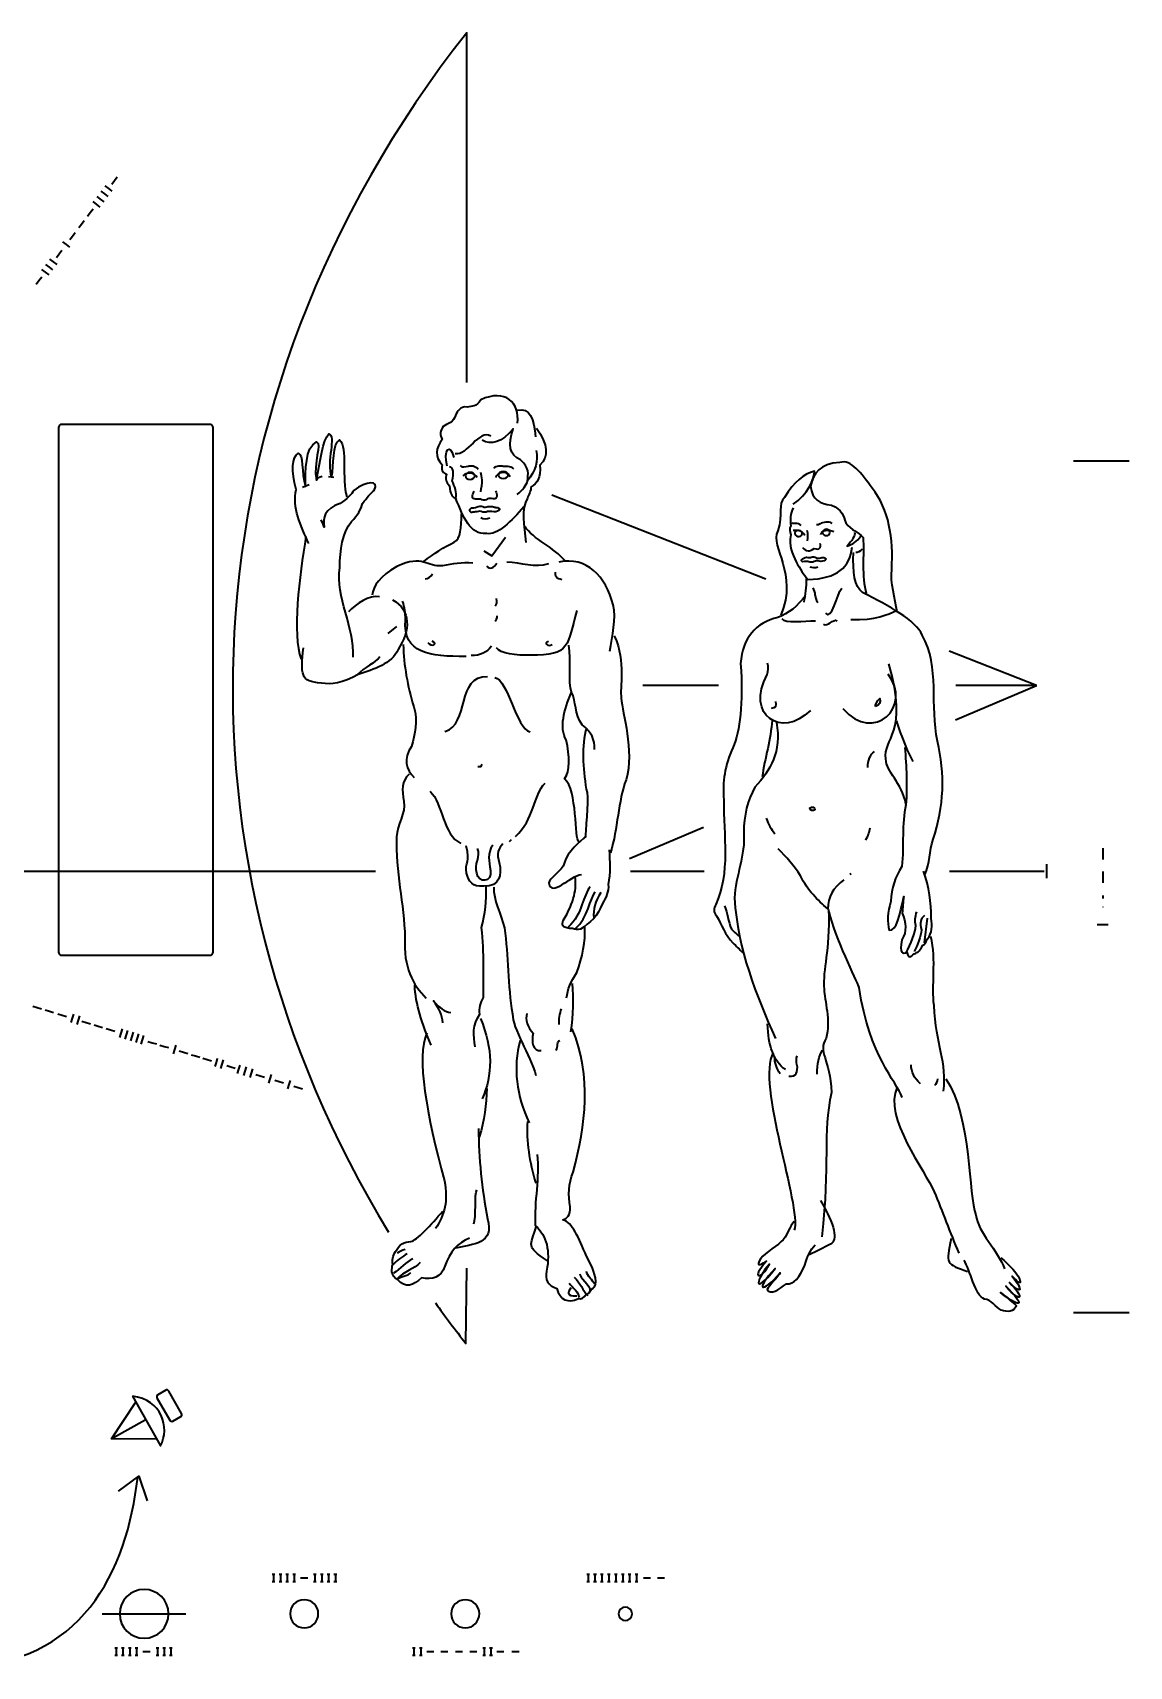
# Model space of a CAD drawing. Header units: inches. Extents: x 37 to 383, y -284 to -13.
# Drawn here: x 201.9 to 383.3, y -283.8 to -13.5 of the extents above; entities that cross this region are included whole.
import ezdxf

# ---------------------------------------------------------------- set-up
doc = ezdxf.new("R2010")
doc.units = ezdxf.units.IN
doc.header["$MEASUREMENT"] = 0
doc.layers.add('Layer 1', color=7, linetype='Continuous')

# ---------------------------------------------------------------- blocks, each defined once
blk = doc.blocks.new('block 3')
at = {"layer": 'Layer 1', "color": 7, "lineweight": 35}
for points in [[(222.43, -246.22), (214.95, -246.15), (218.96, -240.14)], [(215.32, -245.94), (220.54, -242.99)]]:
    blk.add_lwpolyline(points, dxfattribs=at)
for points, knots in [([(218.43, -239.08), (223.26, -239.62), (224.7, -244.29), (223.08, -247.32), (223.08, -247.32), (218.43, -239.08), (218.43, -239.08)], [0, 0, 0, 0, 1, 1, 1, 2, 2, 2, 2]), ([(222.63, -238.84), (222.63, -238.84), (223.95, -238.1), (223.95, -238.1), (224.13, -238), (224.35, -238.06), (224.45, -238.24), (224.45, -238.24), (226.56, -241.97), (226.56, -241.97), (226.66, -242.14), (226.6, -242.37), (226.42, -242.47), (226.42, -242.47), (225.1, -243.21), (225.1, -243.21), (224.92, -243.31), (224.7, -243.25), (224.6, -243.07), (224.6, -243.07), (222.49, -239.34), (222.49, -239.34), (222.39, -239.16), (222.46, -238.94), (222.63, -238.84)], [0, 0, 0, 0, 1, 1, 1, 2, 2, 2, 3, 3, 3, 4, 4, 4, 5, 5, 5, 6, 6, 6, 7, 7, 7, 8, 8, 8, 8])]:
    blk.add_open_spline(points, degree=3, knots=knots, dxfattribs=at)
blk = doc.blocks.new('block 2')
at = {"layer": 'Layer 1', "color": 7, "lineweight": 35}
for points in [[(215, -38.53), (215.45, -37.94), (215.89, -37.35)], [(213.21, -39.67), (213.8, -40.11), (214.39, -40.56)], [(213.86, -38.81), (214.45, -39.26), (215.04, -39.71)], [(211.01, -43.81), (211.46, -43.22), (211.91, -42.63)], [(211.88, -41.43), (212.47, -41.88), (213.06, -42.32)], [(212.52, -40.59), (213.11, -41.04), (213.7, -41.48)], [(209.57, -45.72), (210.01, -45.14), (210.46, -44.55)], [(206.86, -48.08), (207.45, -48.53), (208.04, -48.98)], [(208.06, -47.72), (208.51, -47.13), (208.96, -46.54)], [(204.72, -50.92), (205.31, -51.37), (205.9, -51.82)], [(205.85, -50.65), (206.29, -50.06), (206.74, -49.47)], [(202.53, -55.06), (202.97, -54.47), (203.42, -53.88)], [(203.4, -52.67), (203.99, -53.11), (204.58, -53.56)], [(204.05, -51.81), (204.64, -52.26), (205.23, -52.7)], [(374.11, -84.3), (383.33, -84.3)], [(246.58, -88.69), (247.66, -88.22)], [(250.89, -86.91), (251.73, -87.04)], [(323.2, -103.91), (287.79, -90)], [(276.56, -99.22), (277.87, -100.06), (280.15, -96.96)], [(260.71, -112.91), (262.15, -111.72)], [(367.99, -121.52), (353.51, -115.83)], [(315.39, -121.52), (302.86, -121.52)], [(368, -121.53), (354.59, -127.23)], [(368.01, -121.52), (354.64, -121.52)], [(312.88, -144.97), (300.64, -150.18)], [(280.78, -147.31), (281.14, -146.96)], [(378.93, -148.4), (378.93, -150.31)], [(369.63, -151.05), (369.63, -153.38)], [(129.55, -152.22), (258.64, -152.22)], [(300.82, -152.22), (312.99, -152.22)], [(337.08, -152.71), (337.32, -152.59)], [(353.58, -152.22), (369.27, -152.22)], [(378.93, -152.29), (378.93, -154.12)], [(378.93, -156.22), (378.93, -156.73)], [(378.93, -158.14), (378.93, -158.17)], [(349.43, -164.09), (349.94, -160.01)], [(379.84, -161.12), (378.02, -161.12)], [(201.96, -174.55), (202.66, -174.76), (203.37, -174.98)], [(203.99, -175.17), (204.69, -175.38), (205.4, -175.6)], [(206.11, -175.82), (206.82, -176.04), (207.53, -176.25)], [(208.31, -177.27), (208.52, -176.56), (208.74, -175.85)], [(209.28, -177.57), (209.5, -176.86), (209.71, -176.15)], [(210.06, -177.03), (210.77, -177.25), (211.48, -177.46)], [(212.08, -177.65), (212.79, -177.87), (213.5, -178.08)], [(214.09, -178.27), (214.8, -178.48), (215.51, -178.7)], [(216.37, -179.74), (216.58, -179.03), (216.8, -178.32)], [(217.24, -180), (217.46, -179.3), (217.67, -178.59)], [(218.15, -180.28), (218.37, -179.58), (218.59, -178.87)], [(219.05, -180.56), (219.26, -179.85), (219.48, -179.14)], [(219.9, -180.82), (220.12, -180.11), (220.33, -179.41)], [(220.98, -180.38), (221.69, -180.6), (222.4, -180.81)], [(222.98, -180.99), (223.68, -181.21), (224.39, -181.42)], [(225.22, -182.45), (225.43, -181.74), (225.65, -181.03)], [(226.17, -181.97), (226.87, -182.18), (227.58, -182.4)], [(228.15, -182.58), (228.86, -182.79), (229.57, -183.01)], [(230.1, -183.18), (230.81, -183.39), (231.52, -183.61)], [(232.1, -184.56), (232.32, -183.85), (232.53, -183.15)], [(233.05, -184.85), (233.27, -184.14), (233.48, -183.44)], [(234.03, -184.38), (234.73, -184.59), (235.44, -184.81)], [(235.83, -185.7), (236.05, -185), (236.26, -184.29)], [(236.86, -186.02), (237.07, -185.31), (237.29, -184.6)], [(237.9, -186.34), (238.12, -185.63), (238.33, -184.92)], [(238.86, -185.86), (239.57, -186.08), (240.28, -186.29)], [(240.99, -187.28), (241.21, -186.58), (241.42, -185.87)], [(242, -186.82), (242.71, -187.04), (243.41, -187.25)], [(244.15, -188.25), (244.37, -187.54), (244.58, -186.84)], [(245.15, -187.79), (245.86, -188), (246.56, -188.22)], [(374.11, -225.25), (383.33, -225.25)], [(216.12, -254.8), (219.47, -252.3), (220.87, -256.41)], [(241.55, -268.54), (242, -268.54)], [(241.55, -269.76), (242, -269.76)], [(241.77, -268.57), (241.77, -269.75)], [(242.71, -268.54), (243.15, -268.54)], [(242.71, -269.76), (243.15, -269.76)], [(242.93, -268.57), (242.93, -269.75)], [(243.8, -268.54), (244.25, -268.54)], [(243.8, -269.76), (244.25, -269.76)], [(244.03, -268.57), (244.03, -269.75)], [(244.96, -268.54), (245.4, -268.54)], [(244.96, -269.76), (245.4, -269.76)], [(245.18, -268.57), (245.18, -269.75)], [(246.25, -269.16), (247.43, -269.16)], [(248.37, -268.54), (248.81, -268.54)], [(248.37, -269.76), (248.81, -269.76)], [(248.59, -268.57), (248.59, -269.75)], [(249.52, -268.54), (249.97, -268.54)], [(249.52, -269.76), (249.97, -269.76)], [(249.74, -268.57), (249.74, -269.75)], [(250.62, -268.54), (251.06, -268.54)], [(250.62, -269.76), (251.06, -269.76)], [(250.84, -268.57), (250.84, -269.75)], [(251.77, -268.54), (252.22, -268.54)], [(251.77, -269.76), (252.22, -269.76)], [(252, -268.57), (252, -269.75)], [(293.57, -268.54), (294.02, -268.54)], [(293.57, -269.76), (294.02, -269.76)], [(293.8, -268.57), (293.8, -269.75)], [(294.72, -268.54), (295.17, -268.54)], [(294.72, -269.76), (295.17, -269.76)], [(294.94, -268.57), (294.94, -269.75)], [(295.87, -268.54), (296.32, -268.54)], [(295.87, -269.76), (296.32, -269.76)], [(296.09, -268.57), (296.09, -269.75)], [(297.02, -268.54), (297.46, -268.54)], [(297.02, -269.76), (297.46, -269.76)], [(297.24, -268.57), (297.24, -269.75)], [(298.16, -268.54), (298.61, -268.54)], [(298.16, -269.76), (298.61, -269.76)], [(298.39, -268.57), (298.39, -269.75)], [(299.31, -268.54), (299.76, -268.54)], [(299.31, -269.76), (299.76, -269.76)], [(299.53, -268.57), (299.53, -269.75)], [(300.46, -268.54), (300.9, -268.54)], [(300.46, -269.76), (300.9, -269.76)], [(300.68, -268.57), (300.68, -269.75)], [(301.61, -268.54), (302.05, -268.54)], [(301.61, -269.76), (302.05, -269.76)], [(301.83, -268.57), (301.83, -269.75)], [(302.96, -269.16), (304.14, -269.16)], [(305.27, -269.16), (306.45, -269.16)], [(213.41, -275.1), (227.29, -275.1)], [(215.52, -280.71), (215.97, -280.71)], [(215.74, -280.74), (215.74, -281.92)], [(216.64, -280.71), (217.09, -280.71)], [(216.87, -280.74), (216.87, -281.92)], [(217.77, -280.71), (218.21, -280.71)], [(217.99, -280.74), (217.99, -281.92)], [(218.89, -280.71), (219.33, -280.71)], [(219.11, -280.74), (219.11, -281.92)], [(222.34, -280.71), (222.78, -280.71)], [(222.56, -280.74), (222.56, -281.92)], [(223.46, -280.71), (223.9, -280.71)], [(223.68, -280.74), (223.68, -281.92)], [(224.58, -280.71), (225.03, -280.71)], [(224.8, -280.74), (224.8, -281.92)], [(264.78, -280.71), (265.22, -280.71)], [(265, -280.74), (265, -281.92)], [(265.9, -280.71), (266.34, -280.71)], [(266.12, -280.74), (266.12, -281.92)], [(276.4, -280.71), (276.84, -280.71)], [(276.62, -280.74), (276.62, -281.92)], [(277.52, -280.71), (277.97, -280.71)], [(277.74, -280.74), (277.74, -281.92)], [(215.52, -281.93), (215.97, -281.93)], [(216.64, -281.93), (217.09, -281.93)], [(217.77, -281.93), (218.21, -281.93)], [(218.89, -281.93), (219.33, -281.93)], [(220.17, -281.33), (221.36, -281.33)], [(222.34, -281.93), (222.78, -281.93)], [(223.46, -281.93), (223.9, -281.93)], [(224.58, -281.93), (225.03, -281.93)], [(264.78, -281.93), (265.22, -281.93)], [(265.9, -281.93), (266.34, -281.93)], [(267.11, -281.33), (268.3, -281.33)], [(269.43, -281.33), (270.61, -281.33)], [(271.86, -281.33), (273.04, -281.33)], [(274.23, -281.33), (275.42, -281.33)], [(276.4, -281.93), (276.84, -281.93)], [(277.52, -281.93), (277.97, -281.93)], [(278.71, -281.33), (279.89, -281.33)], [(281.2, -281.33), (282.38, -281.33)]]:
    blk.add_lwpolyline(points, dxfattribs=at)
for points, knots in [([(273.73, -71.36), (273.73, -71.36), (273.73, -13.47), (273.73, -13.47), (225.69, -74.59), (223.54, -150.89), (260.78, -211.95)], [0, 0, 0, 0, 1, 1, 1, 2, 2, 2, 2]), ([(282.14, -78.07), (282.52, -74.72), (280.13, -72.32), (276.06, -74.22), (275.34, -75.41), (274.62, -75.29), (273.78, -75.41), (272.59, -75.28), (272.22, -76.12), (271.86, -76.83), (271.62, -77.91), (270.54, -78.14), (269.82, -78.62), (269.34, -79.34), (269.22, -80.05), (269.69, -80.77), (268.61, -82.2), (268.37, -83.64), (269.68, -84.96), (269.43, -86.03), (269.91, -86.39), (270.39, -86.52), (270.15, -87.23), (270.26, -87.83), (270.86, -88.43), (270.97, -89.87), (271.45, -90.35), (272.04, -90.71)], [0, 0, 0, 0, 1, 1, 1, 2, 2, 2, 3, 3, 3, 4, 4, 4, 5, 5, 5, 6, 6, 6, 7, 7, 7, 8, 8, 8, 9, 9, 9, 9]), ([(206.75, -78.28), (206.75, -78.28), (231.25, -78.28), (231.25, -78.28), (231.55, -78.28), (231.8, -78.52), (231.8, -78.82), (231.8, -78.82), (231.8, -165.6), (231.8, -165.6), (231.8, -165.9), (231.55, -166.14), (231.25, -166.14), (231.25, -166.14), (206.75, -166.14), (206.75, -166.14), (206.45, -166.14), (206.21, -165.9), (206.21, -165.6), (206.21, -165.6), (206.21, -78.82), (206.21, -78.82), (206.21, -78.52), (206.45, -78.28), (206.75, -78.28)], [0, 0, 0, 0, 1, 1, 1, 2, 2, 2, 3, 3, 3, 4, 4, 4, 5, 5, 5, 6, 6, 6, 7, 7, 7, 8, 8, 8, 8]), ([(247.62, -98.02), (246.19, -95.03), (244.89, -92.03), (245.5, -89.05), (244.68, -86.05), (244.81, -83.66), (245.88, -83.07), (246.72, -83.19), (246.35, -86.18), (247.06, -88.57), (247.07, -85.94), (246.96, -82.11), (248.88, -81.17), (249.84, -81.53), (248.27, -84.63), (248.86, -87.5), (249.47, -84.4), (249.96, -80.81), (250.92, -79.86), (252.23, -80.1), (250.42, -84.4), (251.37, -87.04), (251.86, -85), (251.39, -81.53), (252.71, -80.82), (254.02, -82.26), (253.04, -87.16), (253.87, -90.28)], [0, 0, 0, 0, 1, 1, 1, 2, 2, 2, 3, 3, 3, 4, 4, 4, 5, 5, 5, 6, 6, 6, 7, 7, 7, 8, 8, 8, 9, 9, 9, 9]), ([(285.23, -82.63), (285.59, -84.3), (285.1, -85.98), (283.78, -87.65), (283.9, -86.57), (284.15, -85.38), (282.6, -84.17), (280.81, -83.33), (280.45, -81.65), (281.42, -79.03), (279.5, -81.29), (277.82, -81.76), (276.27, -80.92)], [0, 0, 0, 0, 1, 1, 1, 2, 2, 2, 3, 3, 3, 4, 4, 4, 4]), ([(285.25, -78.92), (287.27, -81.68), (287.26, -83.59), (285.82, -85.02), (286.05, -87.18), (285.33, -88.01), (284.37, -88.61), (284.37, -89.2), (284.01, -89.92), (283.77, -90.52), (282.68, -92.19), (283.27, -95.06), (283.5, -97.81)], [0, 0, 0, 0, 1, 1, 1, 2, 2, 2, 3, 3, 3, 4, 4, 4, 4]), ([(283.16, -91.95), (281.24, -94.21), (278.72, -96.72), (277.04, -96.35), (274.17, -96.58), (273.23, -93.58), (271.93, -90.59), (272.17, -89.51), (271.7, -88.55), (271.34, -87.6), (271.58, -86.52), (271.59, -85.2), (270.87, -85.32)], [0, 0, 0, 0, 1, 1, 1, 2, 2, 2, 3, 3, 3, 4, 4, 4, 4]), ([(272.63, -85.11), (272.99, -85.49), (273.54, -85.3), (273.95, -85.19), (274.41, -85.07), (275.21, -85.06), (275.63, -85.71)], [0, 0, 0, 0, 1, 1, 1, 2, 2, 2, 2]), ([(275.06, -86.8), (275.06, -87.12), (274.71, -87.38), (274.29, -87.38), (273.86, -87.38), (273.51, -87.13), (273.51, -86.8), (273.51, -86.8), (273.51, -86.8), (273.51, -86.8), (273.51, -86.48), (273.85, -86.22), (274.28, -86.22), (274.71, -86.22), (275.06, -86.48), (275.06, -86.8), (275.06, -86.8), (275.06, -86.8), (275.06, -86.8)], [0, 0, 0, 0, 1, 1, 1, 2, 2, 2, 3, 3, 3, 4, 4, 4, 5, 5, 5, 6, 6, 6, 6]), ([(276.07, -89.45), (276.14, -88.79), (276.32, -88.13), (276.28, -87.47), (276.26, -87), (276.14, -86.62), (276.07, -86.26)], [0, 0, 0, 0, 1, 1, 1, 2, 2, 2, 2]), ([(281.53, -85.62), (281.19, -85.37), (280.88, -85.3), (280.59, -85.27), (280.36, -85.25), (280.07, -85.23), (279.77, -85.23), (279.52, -85.23), (279.43, -85.18), (279, -85.2), (278.7, -85.21), (278.31, -85.35), (278.18, -85.53)], [0, 0, 0, 0, 1, 1, 1, 2, 2, 2, 3, 3, 3, 4, 4, 4, 4]), ([(280.56, -86.67), (280.57, -86.99), (280.21, -87.25), (279.77, -87.25), (279.33, -87.26), (278.97, -87), (278.97, -86.68), (278.97, -86.67), (278.97, -86.67), (278.97, -86.67), (278.97, -86.35), (279.33, -86.09), (279.77, -86.09), (280.21, -86.09), (280.56, -86.35), (280.56, -86.67), (280.56, -86.67), (280.56, -86.67), (280.56, -86.67)], [0, 0, 0, 0, 1, 1, 1, 2, 2, 2, 3, 3, 3, 4, 4, 4, 5, 5, 5, 6, 6, 6, 6]), ([(327.73, -91.5), (330.13, -89.95), (331.22, -87.32), (331.23, -86), (329.44, -86.58), (327.99, -87.65), (326.3, -90.4), (325.09, -91.48), (326.16, -93.05), (325.18, -95.92), (323.85, -98.67), (328.6, -102.91), (325.68, -109.86)], [0, 0, 0, 0, 1, 1, 1, 2, 2, 2, 3, 3, 3, 4, 4, 4, 4]), ([(344.94, -109.28), (344.59, -107.12), (343.78, -104.47), (344.03, -102.31), (344.31, -97.14), (343.63, -92.33), (340.78, -88.83), (339.01, -86.41), (337.35, -84), (335.43, -84.59), (332.2, -84.8), (330.99, -86.35), (330.62, -88.51), (330.84, -90.8), (332.15, -91.41), (334.06, -91.66), (335.85, -92.4), (336.08, -93.48), (336.43, -94.56), (337.38, -95.89), (338.46, -96.02), (339.29, -96.99), (339.5, -99.87), (339, -103.47), (339.82, -106.24)], [0, 0, 0, 0, 1, 1, 1, 2, 2, 2, 3, 3, 3, 4, 4, 4, 5, 5, 5, 6, 6, 6, 7, 7, 7, 8, 8, 8, 8]), ([(254.96, -116.83), (255.21, -111.93), (252.01, -106.89), (252.74, -101.99), (252.76, -99), (253.13, -96.25), (254.69, -94.34), (255.65, -93.39), (256.25, -92.32), (256.49, -91.36), (257.22, -90.41), (257.82, -89.69), (258.42, -89.22), (259.38, -87.43), (257.11, -87.66), (255.07, -89.2), (254.71, -89.92), (253.87, -90.63), (252.79, -91.35), (250.15, -92.29), (249.91, -93.73), (250.14, -95.28), (250.02, -94.8), (249.78, -94.44), (249.67, -94.09)], [0, 0, 0, 0, 1, 1, 1, 2, 2, 2, 3, 3, 3, 4, 4, 4, 5, 5, 5, 6, 6, 6, 7, 7, 7, 8, 8, 8, 8]), ([(278.52, -92.74), (279.46, -92.51), (279.28, -92.07), (278.57, -92.03), (278.44, -92.02), (278.17, -91.93), (278, -91.9), (277.77, -91.86), (277.44, -91.85), (277.21, -91.9), (276.99, -91.95), (276.71, -92.08), (276.39, -91.9), (276.12, -91.75), (275.66, -91.83), (275.44, -91.94), (275.2, -92.07), (274.52, -92.11), (274.52, -92.11), (274.08, -92.41), (274.14, -92.66), (274.48, -92.87), (274.48, -92.87), (274.94, -92.81), (275.14, -92.78), (275.45, -92.74), (275.88, -92.57), (276.13, -92.72), (276.4, -92.89), (276.89, -92.82), (277.19, -92.72), (277.59, -92.59), (278.18, -92.82), (278.52, -92.74), (278.52, -92.74), (278.52, -92.74), (278.52, -92.74)], [0, 0, 0, 0, 1, 1, 1, 2, 2, 2, 3, 3, 3, 4, 4, 4, 5, 5, 5, 6, 6, 6, 7, 7, 7, 8, 8, 8, 9, 9, 9, 10, 10, 10, 11, 11, 11, 12, 12, 12, 12]), ([(278.49, -89.27), (278.77, -89.79), (278.87, -90.74), (278.11, -90.61), (277.75, -90.55), (277.38, -90.5), (277.19, -90.62), (276.87, -90.82), (276.6, -90.9), (276.25, -90.75), (275.94, -90.61), (275.6, -90.64), (275.17, -90.65), (274.49, -90.68), (274.6, -90.06), (274.97, -89.34)], [0, 0, 0, 0, 1, 1, 1, 2, 2, 2, 3, 3, 3, 4, 4, 4, 5, 5, 5, 5]), ([(266.62, -100.97), (268.3, -99.66), (269.98, -98.59), (271.66, -97.76), (272.74, -97.17), (272.86, -95.38), (272.87, -93.1)], [0, 0, 0, 0, 1, 1, 1, 2, 2, 2, 2]), ([(327.72, -92.1), (327.24, -93.02), (327.23, -94.14), (327.34, -95.06), (326.98, -95.52), (327.22, -96.1), (327.33, -96.56), (326.96, -98.39), (327.55, -99.66), (328.25, -101.05), (328.84, -102.2), (329.43, -103.13), (330.15, -103.94), (335.05, -103.86), (337.1, -101.92), (337.48, -98.58)], [0, 0, 0, 0, 1, 1, 1, 2, 2, 2, 3, 3, 3, 4, 4, 4, 5, 5, 5, 5]), ([(334.18, -94.68), (333.96, -94.43), (333.45, -94.46), (333.14, -94.48), (332.75, -94.53), (332.4, -94.55), (332.17, -94.72), (331.94, -94.85), (331.75, -94.96), (331.6, -94.92)], [0, 0, 0, 0, 1, 1, 1, 2, 2, 2, 3, 3, 3, 3]), ([(329.03, -95.04), (328.82, -94.71), (328.47, -94.68), (328.15, -94.67), (327.95, -94.67), (327.76, -94.78), (327.48, -94.63)], [0, 0, 0, 0, 1, 1, 1, 2, 2, 2, 2]), ([(329.2, -96.46), (329.14, -96.74), (328.83, -96.91), (328.5, -96.84), (328.18, -96.77), (327.96, -96.48), (328.02, -96.21), (328.03, -96.2), (328.03, -96.2), (328.03, -96.2), (328.09, -95.92), (328.4, -95.76), (328.72, -95.83), (329.05, -95.9), (329.26, -96.18), (329.2, -96.46), (329.2, -96.46), (329.2, -96.46), (329.2, -96.46)], [0, 0, 0, 0, 1, 1, 1, 2, 2, 2, 3, 3, 3, 4, 4, 4, 5, 5, 5, 6, 6, 6, 6]), ([(333.81, -96.17), (333.81, -96.45), (333.54, -96.69), (333.21, -96.69), (332.87, -96.69), (332.6, -96.46), (332.6, -96.17), (332.6, -96.17), (332.6, -96.17), (332.6, -96.17), (332.6, -95.88), (332.87, -95.65), (333.2, -95.65), (333.53, -95.65), (333.81, -95.88), (333.81, -96.17), (333.81, -96.17), (333.81, -96.17), (333.81, -96.17)], [0, 0, 0, 0, 1, 1, 1, 2, 2, 2, 3, 3, 3, 4, 4, 4, 5, 5, 5, 6, 6, 6, 6]), ([(337.86, -96.14), (338.09, -96.74), (337.37, -97.57), (336.64, -98.41), (337.48, -98.17), (338.32, -97.7), (338.93, -96.74)], [0, 0, 0, 0, 1, 1, 1, 2, 2, 2, 2]), ([(274.75, -101.24), (272.96, -101.12), (271.28, -101.35), (269.73, -101.7), (267.1, -101.93), (266.51, -99.78), (262.19, -101.79), (259.32, -103.45), (258.23, -105), (258.11, -106.56)], [0, 0, 0, 0, 1, 1, 1, 2, 2, 2, 3, 3, 3, 3]), ([(329.29, -98.68), (329.82, -99.37), (330.51, -99.33), (331.2, -98.83), (332.13, -99.11), (332.35, -98.7), (332.19, -97.97)], [0, 0, 0, 0, 1, 1, 1, 2, 2, 2, 2]), ([(349.52, -152.8), (350.37, -150.88), (350.26, -148.96), (350.88, -146.92), (352.71, -141.53), (352.87, -136.13), (351.6, -130.71), (350.32, -124.82), (352.04, -118.46), (349.09, -113.16), (347.92, -110.63), (343.75, -108.43), (339.22, -106.12), (337.79, -105.14), (337.57, -102.74), (337.71, -99.5)], [0, 0, 0, 0, 1, 1, 1, 2, 2, 2, 3, 3, 3, 4, 4, 4, 5, 5, 5, 5]), ([(297.42, -115.81), (297.79, -113.3), (298.52, -110.43), (297.93, -108.16), (296.75, -103.37), (293.53, -100.12), (288.99, -101.06)], [0, 0, 0, 0, 1, 1, 1, 2, 2, 2, 2]), ([(332.86, -100.86), (333.18, -100.76), (333.2, -100.52), (332.94, -100.38), (332.74, -100.27), (332.51, -100.32), (332.28, -100.38), (332.07, -100.43), (331.69, -100.49), (331.57, -100.39), (331.26, -100.15), (330.97, -100.11), (330.73, -100.25), (330.58, -100.33), (330.32, -100.34), (330.15, -100.29), (329.79, -100.18), (329.66, -100.4), (329.25, -100.56), (328.92, -100.68), (329.08, -101.17), (329.59, -101), (329.83, -100.92), (330.1, -100.98), (330.3, -101.02), (330.52, -101.08), (330.76, -101.13), (330.98, -101.06), (331.24, -100.99), (331.58, -100.84), (331.76, -100.89), (332.08, -100.98), (332.55, -100.97), (332.86, -100.86)], [0, 0, 0, 0, 1, 1, 1, 2, 2, 2, 3, 3, 3, 4, 4, 4, 5, 5, 5, 6, 6, 6, 7, 7, 7, 8, 8, 8, 9, 9, 9, 10, 10, 10, 11, 11, 11, 11]), ([(261.45, -107.29), (264.55, -109.1), (264.42, -112.32), (262.38, -115.55), (261.29, -117.93), (258.42, -118.76), (255.78, -119.7), (253.14, -121.13), (251.35, -121.36), (249.68, -121.11), (246.09, -120.86), (246.33, -119.67), (246.71, -115.24)], [0, 0, 0, 0, 1, 1, 1, 2, 2, 2, 3, 3, 3, 4, 4, 4, 4]), ([(273.61, -116.67), (267.63, -116.76), (263.09, -116.15), (263.59, -110.65), (263.6, -109.33), (263.48, -108.61), (263.13, -107.54)], [0, 0, 0, 0, 1, 1, 1, 2, 2, 2, 2]), ([(329.77, -106.65), (328.44, -108.32), (326.99, -109.63), (325.2, -110.22), (321.6, -111.15), (319.31, -113.53), (319.04, -117.86), (319.47, -124.47), (318.96, -129.03), (317.74, -131.78), (316.4, -134.65), (316.02, -137.53), (316.24, -140.42), (316.2, -146.3), (317.35, -152.56), (314.92, -157.71), (314.55, -158.42), (314.55, -159.03), (315.02, -159.63), (315.97, -161.08), (316.43, -162.76), (317.74, -164.09), (318.33, -164.58), (318.81, -165.18), (319.4, -165.67)], [0, 0, 0, 0, 1, 1, 1, 2, 2, 2, 3, 3, 3, 4, 4, 4, 5, 5, 5, 6, 6, 6, 7, 7, 7, 8, 8, 8, 8]), ([(291.94, -109.09), (290.37, -114.7), (290.96, -116.62), (284.26, -116.47), (281.99, -116.58), (279.24, -116.21), (278.64, -115.25)], [0, 0, 0, 0, 1, 1, 1, 2, 2, 2, 2]), ([(298.14, -113.3), (300.16, -117.61), (298.95, -121.91), (299.3, -123.59), (299.41, -126.1), (301.54, -132.21), (300.08, -137.11), (298.75, -140.69), (298.73, -145.12), (297.52, -149.18)], [0, 0, 0, 0, 1, 1, 1, 2, 2, 2, 3, 3, 3, 3]), ([(263.22, -114.71), (263.32, -118.18), (263.91, -121.53), (264.97, -125), (265.68, -127.4), (265.19, -129.55), (264.58, -131.58), (263.14, -133.61), (263.73, -135.42), (265.04, -136.74)], [0, 0, 0, 0, 1, 1, 1, 2, 2, 2, 3, 3, 3, 3]), ([(294.84, -132.06), (294.96, -130.51), (294.37, -129.19), (292.82, -127.99), (291.51, -126.19), (291.88, -124.16), (291.05, -122.6), (290.46, -120.92), (291.07, -117.34), (290.6, -114.82)], [0, 0, 0, 0, 1, 1, 1, 2, 2, 2, 3, 3, 3, 3]), ([(330.58, -125.63), (325.76, -130.4), (319.81, -126.39), (323.45, -119.69), (323.57, -119.09), (323.7, -118.37), (323.46, -117.77)], [0, 0, 0, 0, 1, 1, 1, 2, 2, 2, 2]), ([(346.38, -141.12), (345.68, -137.52), (343.07, -135.81), (343.08, -133.65), (342.51, -130.28), (346.94, -129.48), (343.56, -117.92)], [0, 0, 0, 0, 1, 1, 1, 2, 2, 2, 2]), ([(292.27, -147.36), (291.55, -147), (292.06, -138.75), (289.92, -136.95), (290.88, -135.63), (290.77, -133.24), (290.18, -130.49), (288.99, -128.45), (289.84, -125.58), (291.05, -122.6)], [0, 0, 0, 0, 1, 1, 1, 2, 2, 2, 3, 3, 3, 3]), ([(341.35, -124.99), (342.07, -124.76), (342.19, -124.28), (342.08, -123.67), (341.6, -124.03), (341.23, -124.75), (341.35, -124.99)], [0, 0, 0, 0, 1, 1, 1, 2, 2, 2, 2]), ([(293.54, -128.47), (292.69, -131.58), (292.91, -135.04), (293.5, -138.64), (293.97, -139.83), (293.48, -143.78), (293.34, -146.65)], [0, 0, 0, 0, 1, 1, 1, 2, 2, 2, 2]), ([(324.95, -127.63), (325.87, -132.44), (323.93, -135.55), (321.4, -138.3), (320.19, -140.45), (319.57, -142.97), (319.55, -145.85), (319.88, -149.46), (318.18, -153.05), (318.03, -156.65), (318.57, -165.3), (321.62, -172.77), (324.8, -179.88)], [0, 0, 0, 0, 1, 1, 1, 2, 2, 2, 3, 3, 3, 4, 4, 4, 4]), ([(346.21, -131.75), (346.42, -134.88), (346.64, -138.12), (346.37, -141.24), (345.63, -144.36), (346.09, -147.97), (345.7, -151.45), (344.61, -153.12), (344, -155.04), (343.86, -157.2), (343.37, -159), (343.24, -160.68), (343.59, -162), (344.9, -162.13), (345.4, -159.38), (346.02, -156.38), (345.9, -157.34), (345.89, -158.3), (345.76, -159.14), (346.35, -160.7), (346.58, -162.15), (345.73, -163.58), (345.24, -165.86), (345.83, -165.99), (346.55, -165.63), (346.78, -166.71), (347.14, -166.48), (347.75, -165.88), (348.11, -165.76), (348.59, -165.65), (349.19, -164.45), (349.43, -164.33), (349.67, -164.09), (349.92, -163.49), (350.76, -162.42), (350.77, -161.22), (350.54, -160.01), (350.56, -157.37), (350.22, -154.85), (349.28, -152.2)], [0, 0, 0, 0, 1, 1, 1, 2, 2, 2, 3, 3, 3, 4, 4, 4, 5, 5, 5, 6, 6, 6, 7, 7, 7, 8, 8, 8, 9, 9, 9, 10, 10, 10, 11, 11, 11, 12, 12, 12, 13, 13, 13, 13]), ([(264.21, -136.14), (262.89, -137.33), (263, -138.75), (263.35, -140.66), (263.7, -142.58), (262.14, -144.61), (262.13, -146.52), (261.87, -152.14), (263.4, -157.65), (263.5, -163.27), (263.24, -168.05), (264.78, -171.05), (267.04, -173.21)], [0, 0, 0, 0, 1, 1, 1, 2, 2, 2, 3, 3, 3, 4, 4, 4, 4]), ([(330.46, -141.73), (330.46, -142.21), (331.06, -142.33), (331.3, -142.09), (331.42, -141.61), (330.82, -141.49), (330.46, -141.73)], [0, 0, 0, 0, 1, 1, 1, 2, 2, 2, 2]), ([(279.71, -147.67), (278.99, -148.38), (278.62, -149.34), (279.1, -150.78), (279.57, -152.93), (279.2, -154.72), (276.57, -154.71), (274.65, -154.82), (274.06, -153.98), (273.71, -152.55), (273.36, -150.63), (274.43, -150.88), (273.61, -148)], [0, 0, 0, 0, 1, 1, 1, 2, 2, 2, 3, 3, 3, 4, 4, 4, 4]), ([(278.03, -147.9), (277.07, -149.33), (277.42, -150.53), (277.65, -152.09), (278.01, -154.12), (275.61, -154.23), (275.38, -152.55), (274.91, -151.12), (276.11, -149.69), (275.52, -148.49)], [0, 0, 0, 0, 1, 1, 1, 2, 2, 2, 3, 3, 3, 3]), ([(293.47, -146.41), (292.38, -147.48), (290.47, -148.79), (289.86, -150.94), (289.61, -152.13), (287.22, -153.44), (287.33, -154.16), (287.68, -156.67), (290.81, -152.98), (292.72, -152.74)], [0, 0, 0, 0, 1, 1, 1, 2, 2, 2, 3, 3, 3, 3]), ([(336.12, -153.66), (334.31, -154.97), (333.46, -156.52), (333.45, -158.45), (331.79, -156.99), (330.12, -155.42), (328.94, -153.01), (327.88, -151.32), (326.58, -149.87), (325.27, -148.53)], [0, 0, 0, 0, 1, 1, 1, 2, 2, 2, 3, 3, 3, 3]), ([(297.28, -148.7), (297.39, -150.61), (297.51, -152.53), (297.14, -154.44), (297.25, -155.63), (296.77, -156.59), (296.17, -157.54), (295.44, -159.69), (294.12, -160.76), (292.56, -161.83), (292.09, -161.95), (291.61, -161.83), (291.25, -161.71), (290.89, -161.71), (290.53, -161.71), (290.29, -161.59), (289.46, -161.46), (289.46, -160.98), (289.7, -160.39), (291.51, -157.28), (291.99, -155.01), (291.64, -153.22)], [0, 0, 0, 0, 1, 1, 1, 2, 2, 2, 3, 3, 3, 4, 4, 4, 5, 5, 5, 6, 6, 6, 7, 7, 7, 7]), ([(275.14, -181.26), (274.79, -179.46), (274.68, -177.55), (275.88, -175.88), (275.77, -174.92), (276.01, -173.97), (276.49, -173.13), (276.51, -169.54), (276.64, -165.95), (276.18, -161.53), (276.79, -159.26), (277.04, -157.11), (276.93, -154.83)], [0, 0, 0, 0, 1, 1, 1, 2, 2, 2, 3, 3, 3, 4, 4, 4, 4]), ([(278.22, -154.85), (278.09, -156.89), (279.39, -159.29), (279.97, -161.57), (280.65, -166.24), (280.49, -171.14), (281.3, -175.81), (281.28, -178.32), (284.24, -182.53), (285.17, -186)], [0, 0, 0, 0, 1, 1, 1, 2, 2, 2, 3, 3, 3, 3]), ([(316.35, -157.96), (316.94, -159.16), (316.93, -160.48), (317.52, -161.81), (317.87, -162.29), (318.23, -162.42), (318.71, -162.9)], [0, 0, 0, 0, 1, 1, 1, 2, 2, 2, 2]), ([(333.57, -158.57), (333.87, -165.66), (332.54, -168.17), (332.87, -171.77), (332.86, -173.46), (334.03, -177.07), (333.17, -179.83), (331.72, -182.22), (333.86, -183.19), (334.06, -188.84), (332.57, -195.8), (333.86, -200.37), (332.45, -212.73)], [0, 0, 0, 0, 1, 1, 1, 2, 2, 2, 3, 3, 3, 4, 4, 4, 4]), ([(345.78, -189.65), (344.72, -186.88), (340.44, -183), (338.62, -171.46), (338.27, -170.25), (334.61, -163.14), (333.69, -158.93)], [0, 0, 0, 0, 1, 1, 1, 2, 2, 2, 2]), ([(346.43, -165.75), (347.16, -164.19), (348.01, -162.4), (348.02, -161.2), (347.79, -160.47), (347.91, -159.75), (348.16, -158.92)], [0, 0, 0, 0, 1, 1, 1, 2, 2, 2, 2]), ([(290.25, -173.19), (290.37, -171.75), (290.97, -170.44), (291.94, -169.01), (292.91, -166.38), (293.39, -163.87), (293.28, -161.36)], [0, 0, 0, 0, 1, 1, 1, 2, 2, 2, 2]), ([(349.47, -159.53), (348.75, -160.12), (348.62, -160.84), (348.97, -161.92), (348.84, -163.12), (348.36, -164.32), (347.75, -165.52)], [0, 0, 0, 0, 1, 1, 1, 2, 2, 2, 2]), ([(352.6, -188.62), (353.23, -183.94), (351.34, -180.92), (351.03, -174.43), (350.58, -171.31), (351.45, -166.87), (350.52, -163.02)], [0, 0, 0, 0, 1, 1, 1, 2, 2, 2, 2]), ([(269.78, -177.29), (269.66, -176.09), (269.19, -174.89), (268.24, -173.69), (269.19, -174.89), (270.14, -175.5), (271.1, -175.62)], [0, 0, 0, 0, 1, 1, 1, 2, 2, 2, 2]), ([(283.66, -175.79), (283.41, -176.75), (283.77, -178.06), (284.72, -179.02), (284.36, -180.58), (284.71, -182.01), (286.02, -181.9)], [0, 0, 0, 0, 1, 1, 1, 2, 2, 2, 2]), ([(285.36, -199.12), (285.82, -202.83), (284.85, -206.89), (285.07, -210.84), (286.98, -212.52), (287.56, -215.03), (286.95, -218.38), (286.59, -219.81), (287.18, -220.77), (288.61, -221.26), (289.21, -223.17), (290.4, -223.78), (292.2, -222.95), (292.67, -223.07), (293.15, -222.83), (293.51, -222.23), (293.87, -222.24), (294.11, -221.88), (294.36, -221.4), (294.72, -221.16), (295.07, -220.93), (295.08, -220.09), (294.96, -218.53), (294.25, -217.21), (293.54, -215.9), (292.24, -212.9), (291.17, -210.27), (289.62, -209.9), (290.34, -209.66), (290.94, -209.19), (290.82, -207.75), (290.47, -205.84), (290.6, -203.92), (291.32, -202.01), (293.39, -194.13), (294.5, -186.24), (291.18, -178.33)], [0, 0, 0, 0, 1, 1, 1, 2, 2, 2, 3, 3, 3, 4, 4, 4, 5, 5, 5, 6, 6, 6, 7, 7, 7, 8, 8, 8, 9, 9, 9, 10, 10, 10, 11, 11, 11, 12, 12, 12, 12]), ([(267.14, -178.95), (265.33, -183.01), (267.09, -192.47), (270.03, -203.48), (270.73, -206.71), (270.01, -209.22), (268.56, -211.37)], [0, 0, 0, 0, 1, 1, 1, 2, 2, 2, 2]), ([(327.03, -186.15), (328.22, -186.27), (328.59, -185.44), (328.36, -184.23), (328.24, -183.75), (328.24, -183.27), (328.37, -182.79)], [0, 0, 0, 0, 1, 1, 1, 2, 2, 2, 2]), ([(344.95, -187.96), (342.52, -192.87), (349.63, -201.81), (351.04, -205.3), (352.45, -208.44), (353.62, -212.05), (355.15, -215.42)], [0, 0, 0, 0, 1, 1, 1, 2, 2, 2, 2]), ([(352.98, -186.58), (357.35, -192.98), (356.66, -205.95), (357.95, -209.08), (358.29, -211.96), (361.62, -214.99), (362.67, -218)], [0, 0, 0, 0, 1, 1, 1, 2, 2, 2, 2]), ([(275.69, -194.77), (275.67, -199.8), (276.24, -204.7), (277.18, -209.73), (278.36, -213.92), (274.77, -213.91), (271.9, -214.61)], [0, 0, 0, 0, 1, 1, 1, 2, 2, 2, 2]), ([(332.25, -206.73), (334.62, -210.83), (335.2, -213.23), (333.88, -213.94), (332.79, -214.54), (331.59, -215.13), (330.39, -215.72)], [0, 0, 0, 0, 1, 1, 1, 2, 2, 2, 2]), ([(274.18, -212.95), (272.26, -213.66), (270.94, -215.21), (270.09, -217.59), (269.49, -219.51), (268.05, -219.86), (266.26, -219.49), (264.94, -220.8), (263.62, -221.28), (262.31, -219.84), (261.83, -219.59), (261.47, -219.11), (261.36, -218.52), (261.36, -218.04), (261.36, -217.68), (261.48, -217.32), (261.37, -216.6), (261.49, -215.89), (261.97, -215.17), (262.57, -213.98), (263.41, -213.5), (264.49, -213.51), (265.44, -213.39), (267.85, -210.65), (269.77, -208.5)], [0, 0, 0, 0, 1, 1, 1, 2, 2, 2, 3, 3, 3, 4, 4, 4, 5, 5, 5, 6, 6, 6, 7, 7, 7, 8, 8, 8, 8]), ([(327.92, -210.18), (327.2, -210.77), (326.71, -212.81), (325.75, -213.52), (324.66, -214.6), (322.5, -215.66), (322.13, -216.74), (321.53, -217.82), (322.73, -217.1), (323.33, -216.75), (320.44, -219.85), (322.59, -219.87), (323.8, -217.23), (321.63, -219.62), (320.89, -222.86), (324.76, -217.96), (321.26, -221.66), (322.45, -222.27), (325.59, -218.69), (325.22, -219.29), (323.78, -220.84), (323.41, -221.43), (324.01, -222.4), (325.33, -221.45), (326.65, -220.5), (327.85, -220.63), (328.81, -219.43), (329.66, -217.4), (330.03, -215.96), (330.64, -214.88), (331.36, -214.05)], [0, 0, 0, 0, 1, 1, 1, 2, 2, 2, 3, 3, 3, 4, 4, 4, 5, 5, 5, 6, 6, 6, 7, 7, 7, 8, 8, 8, 9, 9, 9, 10, 10, 10, 10]), ([(362.09, -216.2), (363.39, -217.29), (364.22, -218.14), (364.93, -219.22), (365.52, -220.07), (365.52, -221.15), (363.98, -219.21), (365.87, -221.63), (365.51, -222.35), (363.49, -220.29), (365.98, -222.59), (365.62, -224.03), (362.89, -220.89), (366.09, -223.92), (365.73, -224.87), (362.04, -221.96), (363.11, -222.81), (364.18, -223.66), (364.66, -224.14), (364.17, -225.22), (363.21, -225.21), (362.14, -224.85), (361.19, -224.36), (360.48, -223.03), (359.4, -223.02), (357.73, -222.53), (357.05, -218.08), (355.98, -216.63)], [0, 0, 0, 0, 1, 1, 1, 2, 2, 2, 3, 3, 3, 4, 4, 4, 5, 5, 5, 6, 6, 6, 7, 7, 7, 8, 8, 8, 9, 9, 9, 9]), ([(266.03, -216.98), (265.19, -218.05), (263.27, -218.4), (262.19, -219.72), (262.91, -219.24), (264.23, -219.13), (264.47, -218.65)], [0, 0, 0, 0, 1, 1, 1, 2, 2, 2, 2]), ([(268.54, -223.65), (270.16, -225.91), (271.84, -228.14), (273.58, -230.35), (273.58, -230.35), (273.73, -217.88), (273.73, -217.88)], [0, 0, 0, 0, 1, 1, 1, 2, 2, 2, 2]), ([(145.6, -277.46), (150.52, -281.95), (157.65, -283.55), (162.39, -283.55), (162.39, -283.55), (185.27, -283.67), (185.27, -283.67), (186.94, -283.67), (188.11, -283.69), (189.53, -283.79), (209.96, -283.79), (217.54, -268.11), (219.31, -252.49)], [0, 0, 0, 0, 1, 1, 1, 2, 2, 2, 3, 3, 3, 4, 4, 4, 4]), ([(224.4, -275.1), (224.4, -277.33), (222.59, -279.14), (220.36, -279.14), (218.14, -279.14), (216.33, -277.34), (216.33, -275.11), (216.33, -275.11), (216.33, -275.1), (216.33, -275.1), (216.33, -272.88), (218.13, -271.07), (220.36, -271.07), (222.59, -271.07), (224.4, -272.87), (224.4, -275.1), (224.4, -275.1), (224.4, -275.1), (224.4, -275.1)], [0, 0, 0, 0, 1, 1, 1, 2, 2, 2, 3, 3, 3, 4, 4, 4, 5, 5, 5, 6, 6, 6, 6]), ([(249.18, -275.1), (249.18, -276.39), (248.13, -277.44), (246.84, -277.44), (245.56, -277.44), (244.51, -276.39), (244.51, -275.11), (244.51, -275.1), (244.51, -275.1), (244.51, -275.1), (244.51, -273.81), (245.55, -272.77), (246.84, -272.77), (248.13, -272.77), (249.18, -273.81), (249.18, -275.1), (249.18, -275.1), (249.18, -275.1), (249.18, -275.1)], [0, 0, 0, 0, 1, 1, 1, 2, 2, 2, 3, 3, 3, 4, 4, 4, 5, 5, 5, 6, 6, 6, 6]), ([(275.82, -275.1), (275.82, -276.39), (274.78, -277.44), (273.49, -277.44), (272.2, -277.44), (271.15, -276.39), (271.15, -275.11), (271.15, -275.1), (271.15, -275.1), (271.15, -275.1), (271.15, -273.81), (272.2, -272.77), (273.49, -272.77), (274.77, -272.77), (275.82, -273.81), (275.82, -275.1), (275.82, -275.1), (275.82, -275.1), (275.82, -275.1)], [0, 0, 0, 0, 1, 1, 1, 2, 2, 2, 3, 3, 3, 4, 4, 4, 5, 5, 5, 6, 6, 6, 6]), ([(301.09, -275.1), (301.09, -275.72), (300.59, -276.22), (299.97, -276.22), (299.35, -276.22), (298.85, -275.72), (298.85, -275.1), (298.85, -275.1), (298.85, -275.1), (298.85, -275.1), (298.85, -274.49), (299.35, -273.98), (299.97, -273.98), (300.59, -273.98), (301.09, -274.48), (301.09, -275.1), (301.09, -275.1), (301.09, -275.1), (301.09, -275.1)], [0, 0, 0, 0, 1, 1, 1, 2, 2, 2, 3, 3, 3, 4, 4, 4, 5, 5, 5, 6, 6, 6, 6])]:
    blk.add_open_spline(points, degree=3, knots=knots, dxfattribs=at)
for points in [[(282.15, -75.92), (284.07, -75.45), (284.9, -77.37), (285.12, -80.36)], [(277.71, -80.21), (275.8, -79), (273.75, -83.54), (271.84, -83.17)], [(270.51, -85.2), (269.81, -82.57), (270.99, -81.12), (271.59, -83.77)], [(275.47, -87.07), (274.93, -86.19), (273.65, -86.17), (273.1, -86.8)], [(278.54, -87.06), (278.86, -86.25), (280.27, -85.65), (280.91, -86.91)], [(249.81, -86.91), (249.34, -87.15), (248.98, -87.03), (248.86, -87.5)], [(282.09, -89.91), (282.93, -89.2), (283.66, -88.24), (283.78, -87.65)], [(276.05, -93.71), (276.48, -93.97), (277.03, -93.97), (277.54, -93.74)], [(247.14, -96.83), (246.04, -103.4), (244.8, -113.08), (246.34, -117.15)], [(289.94, -100.83), (288.4, -98.79), (284.58, -97.22), (283.39, -95.18)], [(329.66, -96.65), (329.05, -95.74), (328.46, -95.81), (327.71, -95.86)], [(330.01, -95.77), (330.2, -96.37), (330.09, -96.97), (330.07, -97.57)], [(332.32, -96.52), (332.35, -95.77), (333.6, -95.56), (334.43, -96.03)], [(339.15, -98.91), (338.79, -99.39), (338.43, -99.5), (338.07, -99.5)], [(277.02, -101.73), (277.62, -102.33), (278.22, -102.1), (278.7, -101.26)], [(280.37, -101.03), (282.65, -101.04), (285.03, -102.12), (287.31, -101.3)], [(330.48, -101.83), (330.82, -101.99), (331.39, -102.03), (331.8, -101.84)], [(266.85, -103.84), (267.33, -103.84), (267.81, -103.49), (268.05, -103.01)], [(288.38, -102.73), (288.26, -103.33), (288.62, -103.81), (289.45, -103.93)], [(329.52, -107.73), (329.77, -106.41), (330.02, -105.26), (329.91, -103.82)], [(330.97, -105.33), (331.45, -106.06), (331.2, -106.9), (331.79, -107.74)], [(333.09, -109.55), (334.04, -110.88), (335.03, -106.32), (335.76, -105.37)], [(259.3, -106.8), (257.63, -106.44), (255.47, -107.98), (254.15, -109.29)], [(278.43, -108.32), (278.67, -108.08), (278.79, -107.72), (278.68, -107.12)], [(278.42, -110.83), (278.54, -110.71), (278.78, -110.35), (278.78, -109.99)], [(331.41, -110.86), (329.62, -110.85), (326.26, -111.3), (325.91, -110.46)], [(332.72, -111.35), (333.44, -111.84), (334.28, -110.4), (335, -110.77)], [(337.27, -110.55), (341.34, -110.82), (343.5, -109.63), (344.7, -109.16)], [(267.28, -114.37), (267.88, -115.21), (269.08, -114.62), (268, -114.13)], [(277.81, -115.01), (277.08, -115.96), (276.01, -116.56), (274.45, -116.55)], [(287.26, -114.21), (286.3, -114.45), (287.25, -115.17), (287.85, -114.69)], [(259.38, -116.73), (258.66, -117.68), (256.74, -118.51), (255.66, -119.7)], [(270.09, -129.09), (274.28, -128.03), (271.93, -119.77), (277.19, -120.03)], [(278.38, -120.16), (280.53, -120.52), (281.94, -128.66), (284.21, -129.15)], [(335.97, -125.31), (341.07, -131.23), (347.57, -124.92), (343.42, -119.6)], [(324.13, -125.22), (324.84, -125.23), (325.09, -124.87), (324.85, -124.15)], [(324.23, -127.27), (324.09, -130.27), (322.99, -133.62), (322.61, -136.62)], [(344.8, -127.3), (345.03, -128.26), (346.32, -131.87), (347.5, -134.05)], [(340.08, -135.07), (340.09, -133.87), (340.46, -132.91), (341.18, -132.44)], [(275.57, -134.87), (276.05, -135), (276.16, -134.88), (276.28, -134.52)], [(281.78, -146.5), (284.9, -143.64), (284.76, -139.68), (286.68, -137.65)], [(267.66, -138.98), (269.81, -141.03), (269.79, -146.29), (272.77, -147.62)], [(323.27, -143.47), (323.63, -144.44), (324.1, -145.28), (324.69, -146.01)], [(339.75, -147.08), (340.12, -146.36), (340.36, -145.76), (340.49, -145.04)], [(294.15, -154.78), (292.95, -156.21), (292.93, -159.2), (290.53, -161.47)], [(291.73, -161.71), (293.77, -159.93), (294.14, -156.7), (294.98, -155.62)], [(295.94, -155.75), (294.98, -157.18), (294.61, -158.61), (294.73, -159.93)], [(267.85, -180.99), (266.31, -177.51), (265.25, -174.16), (265.14, -171.05)], [(290.94, -178.81), (291.43, -175.94), (291.44, -173.31), (291.21, -170.8)], [(289.03, -177.61), (288.92, -176.65), (289.16, -175.81), (289.4, -174.98)], [(276, -176.6), (278.13, -181.63), (278, -185.93), (276.3, -189.87)], [(326.44, -185.06), (324.53, -183.72), (323.59, -181.07), (323.5, -177.47)], [(282.56, -180.21), (281.35, -184.75), (281.93, -189.3), (284.06, -193.85)], [(288.54, -181.91), (288.9, -181.19), (288.54, -180.35), (289.14, -180.24)], [(324.42, -182.28), (321.52, -187.19), (329.14, -207.78), (327.91, -211.62)], [(325.59, -185.77), (325, -184.81), (324.65, -183.97), (324.66, -182.88)], [(331.69, -185.82), (331.71, -184.02), (331.95, -182.82), (332.56, -181.86)], [(348.78, -187.39), (347.71, -186.42), (347.24, -185.46), (347.25, -184.25)], [(277.03, -188.2), (277.02, -190.83), (276.65, -193.46), (275.8, -196.21)], [(351.17, -187.65), (351.41, -187.41), (351.66, -187.05), (351.66, -186.57)], [(283.79, -193.65), (283.53, -196.87), (284.1, -200.35), (285.15, -203.82)], [(274.9, -210.56), (275.39, -209.6), (274.93, -205.54), (275.41, -204.94)], [(287.08, -216.71), (283.38, -214.18), (284.34, -214.3), (285.19, -211.08)], [(353.86, -213.01), (352.99, -217.21), (352.99, -217.21), (356.57, -218.44)], [(263.88, -215.54), (263.04, -216.01), (262.2, -216.61), (261.48, -217.32)], [(263.53, -214.82), (263.05, -214.93), (262.57, -215.17), (262.21, -215.41)], [(264.83, -216.38), (263.64, -216.85), (262.79, -218.04), (261.6, -218.76)], [(292.46, -218.83), (292.33, -219.43), (294.24, -220.64), (294.11, -221.71)], [(294.84, -220.52), (294.6, -219.92), (293.65, -219.2), (293.54, -218.48)], [(291.95, -222.53), (290.16, -222.64), (290.52, -221.92), (291.01, -221.09)], [(290.65, -220.37), (291.36, -221.21), (292.2, -221.82), (292.31, -222.77)], [(291.5, -219.42), (292.57, -220.26), (292.91, -221.7), (293.75, -222.43)]]:
    blk.add_open_spline(points, degree=3, dxfattribs=at)
at = {"layer": 'Layer 1'}
blk.add_blockref('block 3', (0, 0), dxfattribs=at)

msp = doc.modelspace()

# ---------------------------------------------------------------- block references
at = {"layer": 'Layer 1'}
msp.add_blockref('block 2', (0, 0), dxfattribs=at)

doc.saveas('drawing.dxf')
